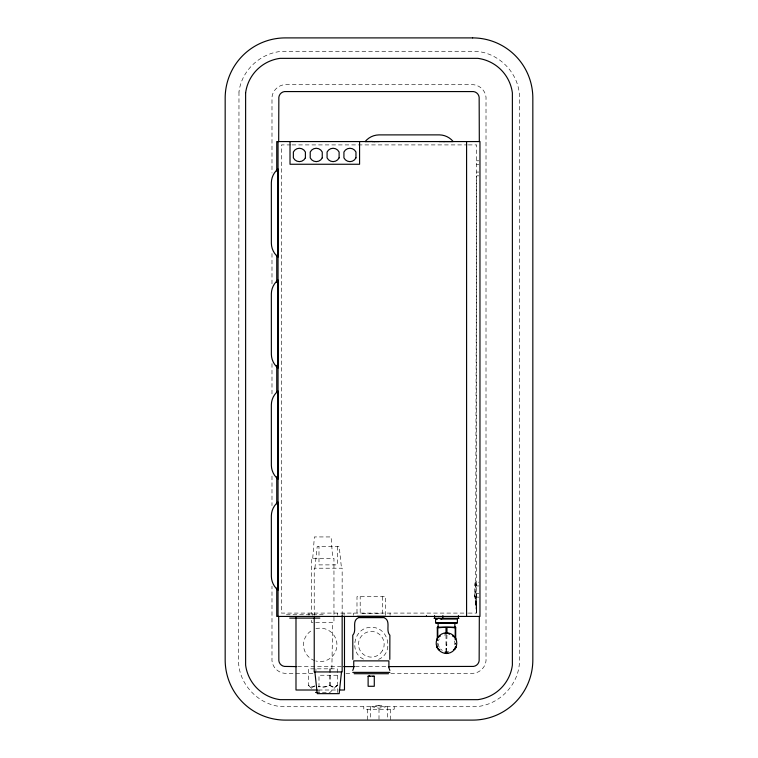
<?xml version="1.0" encoding="UTF-8"?>
<svg xmlns="http://www.w3.org/2000/svg" width="758" height="758" viewBox="0 0 758 758"><rect width="100%" height="100%" fill="white"/><g stroke="black" fill="none" stroke-linecap="round" stroke-linejoin="round"><path stroke-width="0.57" stroke-dasharray="3.79 2.84" d="M468.34 613.089L476.621 613.089L475.588 582.163L476.621 175.837L478.848 175.837M331.852 668.831L332.696 622.564M312.741 558.324L314.362 536.939L331.085 536.939L332.696 558.324M314.892 568.206L317.223 546.499L339.167 546.499L341.498 568.206M476.431 594.992L476.621 593.429L478.848 593.429M446.49 645.807L446.974 644.745M446.007 649.208L446.49 648.298M446.49 652.088L446.974 634.901M336.723 685.753L330.014 692.433L318.265 692.433M468.34 144.911L476.621 144.911L476.621 613.089L475.275 596.944A7.514 1.194 -90 0 1 474.394 589.677A7.514 1.194 -90 0 1 475.275 582.419L478.866 582.163M378.517 659.384C394.548 652.941 388.551 626.563 371.325 627.425C354.09 626.563 348.093 652.941 364.124 659.384M379 705.253L371.771 706.721L379 708.199L386.229 706.721L379 705.253L379 720.1M290.845 144.911L281.379 144.911L281.379 613.089L467.155 613.089M292.029 144.911L467.155 144.911M476.621 160.8L478.848 160.8M476.621 164.571L478.848 164.571M476.621 172.066L478.848 172.066M478.848 585.934L476.621 585.934L476.185 583.167L476.621 586.057L475.588 582.163M478.866 597.2L475.275 596.944M286.391 614.757L323.183 614.757M312.997 622.564L311.491 622.564L311.491 620.224M315.669 622.564L333.956 622.564L333.956 615.553M297.714 666.595L341.308 666.595M355.436 666.595L387.243 666.595M312.874 673.284L286.894 673.284C278.622 674.08 271.184 666.642 271.989 658.37L271.989 586.161M345.942 673.284L351.845 673.284M390.806 673.284L471.106 673.284C479.378 674.08 486.816 666.642 486.011 658.37L486.011 99.63C486.816 91.358 479.378 83.92 471.106 84.716L286.894 84.716C278.622 83.92 271.184 91.358 271.989 99.63L271.989 173.023M337.405 675.245L318.985 675.245L318.985 692.49M318.464 690.007L338.57 690.007M308.857 685.753L311.841 688.719M474.555 593.438L476.621 613.089L475.275 582.419M474.745 594.992L476.621 613.089L475.588 597.2A7.514 1.194 -90 0 0 476.621 593.429M455.691 643.125L455.691 644.594M455.207 643.125L455.207 643.997M446.007 634.901L446.007 651.492M437.783 643.125L437.783 644.85M394.198 706.721L394.198 709.261L363.802 709.261L363.802 706.721M390.588 709.261L390.588 720.1M390.067 613.089L390.067 615.316M387.556 706.721L387.556 717.873M385.651 615.183L385.651 596.66L356.99 596.66L356.99 615.183M382.449 596.66L382.449 613.326L360.192 613.326L360.192 596.66M370.444 706.721L370.444 717.873M367.412 709.261L367.412 720.1M353.275 613.089L353.275 615.316M344.075 613.089L344.075 615.316M342.161 615.354L342.161 568.206L314.229 568.206L314.229 615.354M337.405 546.499L337.405 564.89L318.985 564.89L318.985 546.499M337.386 613.089L337.386 615.316M337.405 692.49L337.263 668.831L308.326 668.831L308.326 685.185A14.961 7.864 -90 0 0 314.731 686.217M333.956 614.387L333.956 558.324L311.491 558.324L311.491 614.387M330.403 668.831L330.403 685.185A14.961 14.952 -90 0 1 318.227 686.217M329.645 668.831L329.645 685.185A14.961 14.952 -90 0 1 318.682 686.577M315.934 668.831L315.934 671.162M312.315 613.089L312.315 615.316M308.97 613.089L308.97 615.316M271.989 253.523L271.989 284.297M271.989 363.613L271.989 395.572M271.989 476.071L271.989 505.662M315.906 628.704A16.723 16.723 0 0 1 336.959 644.859A16.723 16.723 0 0 1 315.906 661.004M314.864 660.692A16.723 16.723 0 0 1 311.879 630.381M329.645 685.185A14.961 7.864 -90 0 0 337.263 685.185A14.961 7.087 -90 0 1 330.403 685.185M314.646 685.753A14.961 7.087 90 0 1 308.326 685.185M454.573 640.965A8.357 8.357 0 0 1 454.573 645.295M448.66 651.198A8.357 8.357 0 0 1 444.33 651.198M442.312 650.364A8.357 8.357 0 0 1 440.578 649.038M439.252 647.304A8.357 8.357 0 0 1 439.252 638.947M444.33 635.052A8.357 8.357 0 0 1 446.49 634.768M238.978 91.983L238.543 659.469C237.822 684.806 260.458 707.441 285.804 706.721L472.196 706.721C497.542 707.441 520.178 684.806 519.457 659.469L519.457 98.531C520.178 73.194 497.542 50.559 472.196 51.279L285.804 51.279C262.855 50.758 241.603 69.158 238.978 91.983M382.439 650.705L380.402 653.358A12.839 12.839 0 0 1 362.239 653.358L360.202 650.705A12.839 12.839 0 0 1 371.325 631.442A12.839 12.839 0 0 1 382.439 650.705"/><path stroke-width="1.14" d="M278.053 579.699L278.053 590.141A18.164 18.164 0 0 1 271.364 576.374L271.345 515.819A18.164 18.164 0 0 1 278.034 502.061L278.025 581.395M278.053 468.671L278.053 479.113A18.164 18.164 0 0 1 271.364 465.355L271.345 404.8A18.164 18.164 0 0 1 278.034 391.043L278.025 470.367M278.053 357.653L278.053 368.085A18.164 18.164 0 0 1 271.364 354.327L271.345 293.772A18.164 18.164 0 0 1 278.034 280.015L278.025 359.339M278.053 246.625L278.053 257.066A18.164 18.164 0 0 1 271.364 243.299L271.345 182.744A18.164 18.164 0 0 1 278.034 168.987L278.025 248.321M278.679 141.566L278.849 97.232A6.576 6.576 0 0 1 284.506 91.576L473.494 91.576A6.576 6.576 0 0 1 479.151 97.232L479.321 141.566M438.133 627.188L438.133 623.171M454.857 627.188L454.857 623.171M479.321 616.434L479.151 660.768A6.576 6.576 0 0 1 473.494 666.424L388.428 666.595M437.3 647.645L437.3 646.972M455.691 647.645L455.691 646.972M352.764 670.442L353.692 667.902M341.498 671.939L339.167 693.646L317.223 693.646L314.892 671.939M389.811 659.384L389.877 635.223C385.206 630.201 391.507 620.963 384.031 617.637L358.61 617.637C351.134 620.963 357.435 630.201 352.764 635.223L352.83 659.384M455.691 647.313L455.207 648.715L453.464 649.72M440.332 636.066L437.783 637.535A10.356 10.356 0 0 0 437.3 638.378A16.941 11.976 0 0 1 437.783 637.535L437.783 627.851C443.733 627.112 449.731 627.15 455.691 627.851M445.117 633.3L446.007 632.788A10.356 10.356 0 0 1 446.974 632.788L447.874 633.3M445.117 652.951L446.007 653.462A10.356 10.356 0 0 0 446.974 653.462L447.874 652.951M437.053 619.03L438.711 618.291L441.042 619.03L457.396 619.03L457.396 622.839L435.594 622.839L435.594 619.03L437.053 619.03L434.561 618.291L434.561 615.657M441.042 619.03L442.871 618.291L442.871 615.657M439.09 141.547L453.208 141.566A18.164 18.164 0 0 0 439.451 134.877L378.896 134.896A18.164 18.164 0 0 0 365.138 141.585L372.51 141.471M369.553 676.117L368.824 676.117L373.486 676.174M379.256 141.566L372.102 141.585M443.743 141.566L444.463 141.538M446.49 653.434L446.007 652.96L446.007 653.434M356.99 616.339L385.651 616.339M358.61 616.756L384.031 616.756M289.736 618.102L319.838 618.102M434.05 618.291L458.941 618.291M435.954 623.171L457.036 623.171M437.499 627.188L455.492 627.188M437.3 627.851L437.783 627.851M296.539 666.595L284.506 666.424A6.576 6.576 0 0 1 278.849 660.768L278.679 616.434M343.658 666.595L354.261 666.595M352.764 672.374L389.877 672.374M354.109 673.71L388.532 673.71M368.123 676.344L369.999 676.344M372.642 676.344L374.281 676.344M317.327 690.007L295.99 690.007L295.99 617.599M339.461 690.007L344.483 690.007L344.483 616.434M315.574 692.433L317.242 692.433M373.884 141.556L374.613 141.585M446.007 652.96L446.49 653.121M448.717 633.792L449.532 634.256M452.46 635.953L455.207 637.535A10.356 10.356 0 0 1 455.691 638.378A16.941 11.976 0 0 0 455.207 637.535M439.526 649.72L437.783 648.715A10.356 10.356 0 0 1 437.3 647.882L437.3 645.863M437.3 647.313L437.783 648.441M388.949 667.902L389.877 670.442M278.006 177.732L278.025 179.428M278.006 288.76L278.025 290.447M278.006 399.788L278.025 401.475M278.006 510.807L278.025 512.503M466.587 141.566L466.587 616.434M458.429 615.657L458.429 618.291M455.691 627.188L455.691 639.6M455.691 646.839L455.691 647.882A10.356 10.356 0 0 1 455.207 648.715L455.207 647.076M455.207 627.851L455.207 639.6M446.974 627.851L446.974 632.788A7.324 5.183 0 0 0 446.007 632.788L446.007 627.851M446.974 652.96L446.974 653.434M437.3 627.188L437.3 640.387M426.46 615.657L426.46 616.434M388.901 667.362L388.901 660.872L353.74 660.872L353.74 667.362M374.281 676.117L374.281 686.284L368.123 686.284L368.123 676.117M359.576 141.566L359.576 164.259L290.02 164.259L290.02 141.566M342.161 615.354L342.161 671.939L314.229 671.939L314.229 617.713M278.034 141.566L278.034 616.434M276.746 171.175L276.746 141.566L479.966 141.566L479.966 616.434L276.746 616.434L276.746 588.009M276.746 255.247L276.746 282.488M276.746 365.384L276.746 392.616M276.746 476.697L276.746 503.937M245.62 92.864L245.62 665.136A40.089 40.089 0 0 0 280.128 699.653L477.872 699.653A40.089 40.089 0 0 0 512.38 665.136L512.38 92.864A40.089 40.089 0 0 0 477.872 58.347L280.128 58.347A40.089 40.089 0 0 0 245.62 92.864M472.632 37.9L285.368 37.9A60.195 60.195 0 0 0 225.173 98.095L225.173 659.905A60.195 60.195 0 0 0 285.368 720.1L472.632 720.1A60.195 60.195 0 0 0 532.827 659.905L532.827 98.095A60.195 60.195 0 0 0 472.632 37.9M355.966 157.863L355.966 152.026A6.689 6.689 0 0 0 343.924 152.026L343.924 157.863A6.689 6.689 0 0 0 355.966 157.863M339.11 157.863L339.11 152.026A6.689 6.689 0 0 0 327.077 152.026L327.077 157.863A6.689 6.689 0 0 0 339.11 157.863M322.254 157.863L322.254 152.026A6.689 6.689 0 0 0 310.221 152.026L310.221 157.863A6.689 6.689 0 0 0 322.254 157.863M305.398 157.863L305.398 152.026A6.689 6.689 0 0 0 293.365 152.026L293.365 157.863A6.689 6.689 0 0 0 305.398 157.863M439.242 650.449A10.299 10.299 0 0 0 456.449 645.75A10.299 10.299 0 0 0 443.771 633.195A10.299 10.299 0 0 0 439.242 650.449"/></g></svg>
